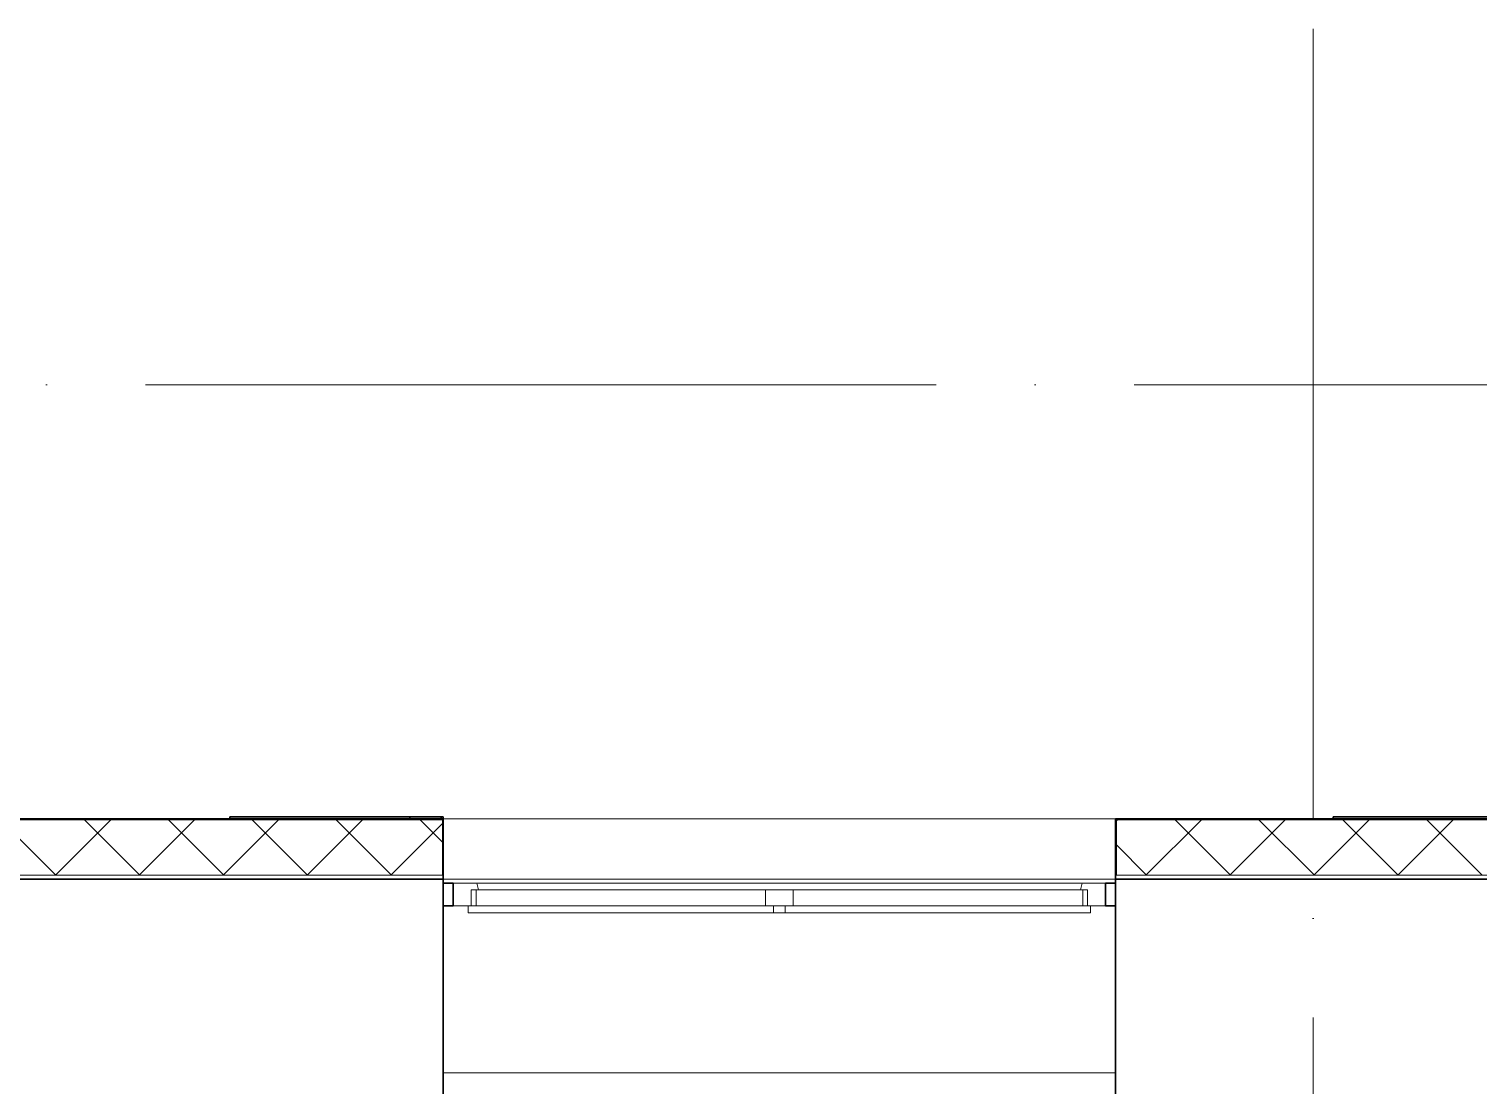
# Model space of a CAD drawing. Header units: millimetres. Extents: x -88595 to 880822, y -1054509 to -148035.
# Drawn here: x 199036 to 202702, y -268023 to -265352 of the extents above; entities that cross this region are included whole.
import ezdxf

# ---------------------------------------------------------------- set-up
doc = ezdxf.new("R2010")
doc.units = ezdxf.units.MM
doc.linetypes.add('ADSK_Линия сетки', pattern=[25, 20, -2.5, 0, -2.5])
for name, color, linetype, lineweight in [('_ Окна', 7, 'Continuous', 30), ('Оборудование', 7, 'Continuous', 18), ('Окна', 7, 'Continuous', 9), ('Оси', 7, 'Continuous', 9), ('Стены внутренние', 7, 'Continuous', 18), ('Стены наружные', 7, 'Continuous', 18), ('Стены штриховка', 7, 'Continuous', 9)]:
    doc.layers.add(name, color=color, linetype=linetype, lineweight=lineweight)

# ---------------------------------------------------------------- blocks, each defined once
blk = doc.blocks.new('1 этаж')
at = {"layer": '_ Окна'}
for p, q in [((236237.7, 660802.6), (236212.7, 660802.6)), ((236237.7, 660744.6), (236237.7, 660802.6)), ((237912.7, 660802.6), (237887.7, 660802.6)), ((237887.7, 660802.6), (237887.7, 660744.6)), ((236212.7, 660744.6), (236237.7, 660744.6)), ((237887.7, 660744.6), (237912.7, 660744.6))]:
    blk.add_line(p, q, dxfattribs=at)
at = {"layer": '_ Окна', "lineweight": 18}
for p, q in [((236297.2, 660802.6), (236237.7, 660802.6)), ((236237.7, 660802.6), (236237.7, 660744.6)), ((236301.7, 660785.6), (236297.2, 660802.6)), ((237828.3, 660802.6), (237823.7, 660785.6)), ((237887.7, 660802.6), (237828.3, 660802.6)), ((237887.7, 660744.6), (237887.7, 660802.6)), ((236283.7, 660744.6), (236283.7, 660785.6)), ((236283.7, 660785.6), (236295.7, 660785.6)), ((237829.7, 660785.6), (237841.7, 660785.6)), ((237841.7, 660785.6), (237841.7, 660744.6)), ((236237.7, 660744.6), (236275.7, 660744.6)), ((237849.7, 660744.6), (237887.7, 660744.6))]:
    blk.add_line(p, q, dxfattribs=at)
at = {"layer": 'Окна'}
for p, q in [((237828.3, 660802.6), (236297.2, 660802.6)), ((236295.7, 660785.6), (237027.7, 660785.6)), ((236295.7, 660744.6), (236295.7, 660785.6)), ((237027.7, 660785.6), (237097.7, 660785.6)), ((237027.7, 660785.6), (237027.7, 660744.6)), ((237097.7, 660785.6), (237829.7, 660785.6)), ((237097.7, 660744.6), (237097.7, 660785.6)), ((237829.7, 660785.6), (237829.7, 660744.6)), ((236275.7, 660744.6), (237047.7, 660744.6)), ((236275.7, 660727.6), (236275.7, 660744.6)), ((237047.7, 660727.6), (236275.7, 660727.6)), ((237047.7, 660744.6), (237077.7, 660744.6)), ((237047.7, 660744.6), (237047.7, 660727.6)), ((237077.7, 660727.6), (237047.7, 660727.6)), ((237077.7, 660744.6), (237849.7, 660744.6)), ((237077.7, 660727.6), (237077.7, 660744.6)), ((237849.7, 660727.6), (237077.7, 660727.6)), ((237849.7, 660744.6), (237849.7, 660727.6))]:
    blk.add_line(p, q, dxfattribs=at)
at = {"layer": 'Оси', "linetype": 'ADSK_Линия сетки', "ltscale": 100}
for p, q in [((238412.7, 662962.6), (238412.7, 631836.5)), ((252460, 662062.6), (175520.4, 662062.6))]:
    blk.add_line(p, q, dxfattribs=at)
at = {"layer": 'Стены внутренние', "lineweight": 30}
for p, q in [((236212.7, 660964.6), (235132.7, 660964.6)), ((236212.7, 660822.6), (236212.7, 660964.6)), ((239012.7, 660964.6), (237912.7, 660964.6)), ((237912.7, 660964.6), (237912.7, 660822.6)), ((236212.7, 660812.6), (235132.7, 660812.6)), ((236212.7, 660262.6), (236212.7, 660812.6)), ((239012.7, 660812.6), (237912.7, 660812.6)), ((237912.7, 660812.6), (237912.7, 660262.6))]:
    blk.add_line(p, q, dxfattribs=at)
at = {"layer": 'Стены внутренние', "linetype": 'Continuous', "lineweight": 9}
for p, q in [((235232, 660822.6), (235372, 660962.6)), ((235445.5, 660822.6), (235305.5, 660962.6)), ((235444.1, 660822.6), (235584.1, 660962.6)), ((235657.7, 660822.6), (235517.7, 660962.6)), ((235623, 660963.2), (235622.2, 660964.6)), ((235656.3, 660822.6), (235796.3, 660962.6)), ((235869.8, 660822.6), (235729.8, 660962.6)), ((235868.4, 660822.6), (236008.4, 660962.6)), ((236081.9, 660822.6), (235941.9, 660962.6)), ((236080.5, 660822.6), (236210.7, 660952.8)), ((236126.8, 660964.6), (236125.7, 660962.6)), ((236210.7, 660906), (236154.1, 660962.6)), ((236209.9, 660962.6), (236208.7, 660964.6)), ((236212.7, 660957.7), (236210.7, 660961.2)), ((237914.7, 660959.7), (237917.6, 660962.6)), ((237989.7, 660822.6), (238129.7, 660962.6)), ((238203.2, 660822.6), (238063.2, 660962.6)), ((238201.9, 660822.6), (238341.9, 660962.6)), ((238415.4, 660822.6), (238275.4, 660962.6)), ((238414, 660822.6), (238554, 660962.6)), ((238627.5, 660822.6), (238487.5, 660962.6)), ((238626.1, 660822.6), (238766.1, 660962.6)), ((238839.6, 660822.6), (238699.6, 660962.6)), ((235233.4, 660822.6), (235134.7, 660921.3)), ((237991.1, 660822.6), (237914.7, 660899))]:
    blk.add_line(p, q, dxfattribs=at)
at = {"layer": 'Стены внутренние'}
for p, q in [((236212.7, 660964.6), (237912.7, 660964.6)), ((236212.7, 660812.6), (237912.7, 660812.6)), ((236212.7, 660322.6), (237912.7, 660322.6))]:
    blk.add_line(p, q, dxfattribs=at)
at = {"layer": 'Стены наружные', "lineweight": 30}
for p, q in [((236212.7, 660969.6), (235672.7, 660969.6)), ((235672.7, 660969.6), (235672.7, 660964.6)), ((236212.7, 660964.6), (236212.7, 660969.6)), ((239012.7, 660969.6), (238462.7, 660969.6)), ((238462.7, 660969.6), (238462.7, 660964.6)), ((236212.7, 660812.6), (236212.7, 660822.6)), ((237912.7, 660822.6), (237912.7, 660812.6))]:
    blk.add_line(p, q, dxfattribs=at)
at = {"layer": 'Стены наружные', "linetype": 'Continuous', "lineweight": 9}
for p, q in [((236129.7, 660969.6), (236126.8, 660964.6)), ((236208.7, 660964.6), (236205.9, 660969.6))]:
    blk.add_line(p, q, dxfattribs=at)
at = {"layer": 'Стены штриховка'}
for p, q in [((236210.7, 660962.6), (235134.7, 660962.6)), ((236210.7, 660962.6), (236210.7, 660822.6)), ((239010.7, 660962.6), (237914.7, 660962.6)), ((237914.7, 660822.6), (237914.7, 660962.6)), ((235132.7, 660822.6), (236212.7, 660822.6)), ((237912.7, 660822.6), (239012.7, 660822.6))]:
    blk.add_line(p, q, dxfattribs=at)

msp = doc.modelspace()

# ---------------------------------------------------------------- block references
at = {"layer": 'Оборудование', "color": 5, "true_color": 0x0000ff}
msp.add_blockref('1 этаж', (-36129.5, -928314.5), dxfattribs=at)

doc.saveas('drawing.dxf')
